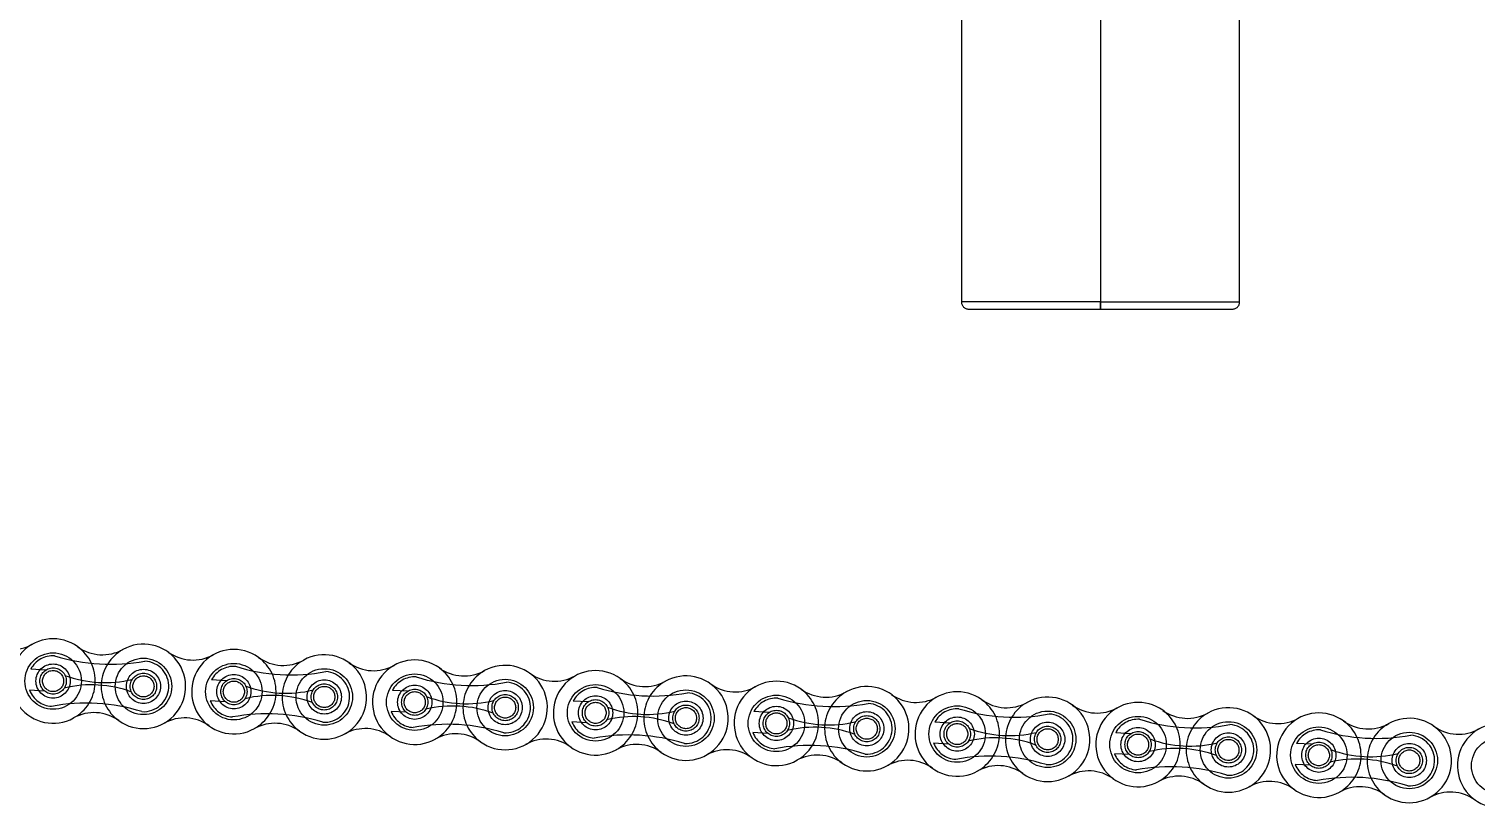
# Model space of a CAD drawing. Header units: metres. Extents: x 0 to 63075, y 0 to 44550.
# Drawn here: x 41489.2 to 41692.1, y 35092.6 to 35201.8 of the extents above; entities that cross this region are included whole.
import ezdxf

# ---------------------------------------------------------------- set-up
doc = ezdxf.new("R2010")
doc.units = ezdxf.units.M
doc.header["$LTSCALE"] = 75
doc.linetypes.add('HIDDEN2', pattern=[4.7625, 3.175, -1.5875])
doc.layers.add('SDM', color=7, linetype='Continuous')
doc.layers.add('ST1', color=7, linetype='HIDDEN2')

# ---------------------------------------------------------------- blocks, each defined once
blk = doc.blocks.new('A$C6e6623c1')
at = {"layer": 'ST1'}
for p, q in [((4346.83, 1685.35), (4346.83, 1622.65)), ((4366.33, 1685.35), (4366.33, 1622.65)), ((4385.83, 1622.65), (4385.83, 1685.35)), ((4366.33, 1622.65), (4346.87, 1622.65)), ((4347.83, 1621.65), (4366.33, 1621.65)), ((4366.33, 1622.65), (4366.33, 1621.65)), ((4366.33, 1621.65), (4366.33, 1622.65)), ((4366.33, 1622.65), (4385.78, 1622.65)), ((4366.33, 1621.65), (4384.83, 1621.65)), ((4218.43, 1571.04), (4216.31, 1571.17)), ((4243.78, 1569.56), (4241.66, 1569.68)), ((4218.25, 1568.1), (4216.13, 1568.22)), ((4243.61, 1566.61), (4241.49, 1566.74)), ((4269.14, 1568.07), (4267.02, 1568.2)), ((4294.5, 1566.59), (4292.38, 1566.71)), ((4268.97, 1565.13), (4266.85, 1565.25)), ((4319.85, 1565.1), (4317.73, 1565.23)), ((4294.32, 1563.64), (4292.2, 1563.77)), ((4345.21, 1563.62), (4343.09, 1563.74)), ((4319.68, 1562.16), (4317.56, 1562.28)), ((4345.04, 1560.67), (4342.92, 1560.8)), ((4370.57, 1562.13), (4368.45, 1562.26)), ((4395.92, 1560.65), (4393.8, 1560.77)), ((4370.39, 1559.19), (4368.27, 1559.31)), ((4395.75, 1557.7), (4393.63, 1557.83))]:
    blk.add_line(p, q, dxfattribs=at)
for centre, radius in [((4219.45, 1569.51), 3.96), ((4232.12, 1568.76), 3.96), ((4219.45, 1569.51), 2.4), ((4219.45, 1569.51), 1.85), ((4219.45, 1569.51), 1.48), ((4232.12, 1568.76), 2.4), ((4232.12, 1568.76), 1.85), ((4244.8, 1568.02), 3.96), ((4257.48, 1567.28), 3.96), ((4232.12, 1568.76), 1.48), ((4244.8, 1568.02), 2.4), ((4244.8, 1568.02), 1.84), ((4244.8, 1568.02), 1.48), ((4257.48, 1567.28), 2.4), ((4257.48, 1567.28), 1.84), ((4257.48, 1567.28), 1.48), ((4270.16, 1566.54), 3.96), ((4270.16, 1566.54), 2.4), ((4282.84, 1565.79), 3.96), ((4295.52, 1565.05), 3.96), ((4270.16, 1566.54), 1.84), ((4270.16, 1566.54), 1.48), ((4282.84, 1565.79), 2.4), ((4282.84, 1565.79), 1.84), ((4282.84, 1565.79), 1.48), ((4295.52, 1565.05), 2.4), ((4295.52, 1565.05), 1.85), ((4308.19, 1564.31), 3.96), ((4308.19, 1564.31), 2.4), ((4320.87, 1563.57), 3.96), ((4333.55, 1562.82), 3.96), ((4295.52, 1565.05), 1.48), ((4308.19, 1564.31), 1.84), ((4308.19, 1564.31), 1.48), ((4320.87, 1563.57), 2.4), ((4320.87, 1563.57), 1.84), ((4320.87, 1563.57), 1.48), ((4333.55, 1562.82), 2.4), ((4333.55, 1562.82), 1.84), ((4346.23, 1562.08), 3.96), ((4358.91, 1561.34), 3.96), ((4371.59, 1560.6), 3.96), ((4333.55, 1562.82), 1.48), ((4346.23, 1562.08), 2.4), ((4346.23, 1562.08), 1.85), ((4346.23, 1562.08), 1.48), ((4358.91, 1561.34), 2.4), ((4358.91, 1561.34), 1.85), ((4358.91, 1561.34), 1.48), ((4371.59, 1560.6), 2.4), ((4384.26, 1559.85), 3.96), ((4396.94, 1559.11), 3.96), ((4371.59, 1560.6), 1.84), ((4371.59, 1560.6), 1.48), ((4384.26, 1559.85), 2.4), ((4384.26, 1559.85), 1.84), ((4384.26, 1559.85), 1.48), ((4396.94, 1559.11), 2.4), ((4396.94, 1559.11), 1.84), ((4396.94, 1559.11), 1.48), ((4409.62, 1558.37), 3.96), ((4409.62, 1558.37), 2.4), ((4422.3, 1557.63), 3.96), ((4409.62, 1558.37), 1.84), ((4409.62, 1558.37), 1.48)]:
    blk.add_circle(centre, radius, dxfattribs=at)
for centre, radius, start, end in [((4347.83, 1622.65), 1, 180, 270), ((4384.83, 1622.65), 1, 270, 0), ((4213.69, 1579.85), 5.92, 234.215, 299.0816), ((4219.45, 1569.51), 5.92, 54.215, 299.0816), ((4232.12, 1568.76), 5.92, 234.215, 119.0816), ((4219.45, 1569.51), 3.55, 86.6483, 152.095), ((4227.49, 1598.18), 26.32, 252.6885, 280.6082), ((4219.45, 1569.51), 5.92, 299.0816, 54.2151), ((4226.37, 1579.11), 5.92, 234.215, 299.0816), ((4232.12, 1568.76), 5.92, 119.0816, 234.2151), ((4239.05, 1578.37), 5.92, 234.215, 299.0816), ((4244.8, 1568.02), 5.92, 54.215, 299.0816), ((4244.8, 1568.02), 5.92, 299.0816, 54.2151), ((4251.73, 1577.62), 5.92, 234.215, 299.0816), ((4257.48, 1567.28), 5.92, 234.215, 119.0816), ((4232.12, 1568.76), 3.55, 266.6483, 86.6483), ((4244.8, 1568.02), 3.55, 86.6483, 152.095), ((4252.84, 1596.7), 26.32, 252.6885, 280.6082), ((4257.48, 1567.28), 5.92, 119.0816, 234.2151), ((4257.48, 1567.28), 3.55, 266.6483, 86.6483), ((4264.4, 1576.88), 5.92, 234.215, 299.0816), ((4270.16, 1566.54), 5.92, 54.215, 299.0816), ((4270.16, 1566.54), 5.92, 299.0816, 54.2151), ((4277.08, 1576.14), 5.92, 234.215, 299.0816), ((4282.84, 1565.79), 5.92, 119.0816, 234.2151), ((4282.84, 1565.79), 5.92, 234.215, 119.0816), ((4295.52, 1565.05), 5.92, 54.215, 299.0816), ((4224.83, 1552.81), 16.17, 69.6413, 103.6553), ((4226.74, 1585.46), 16.17, 249.6413, 283.6553), ((4252.1, 1583.97), 16.17, 249.6413, 283.6553), ((4270.16, 1566.54), 3.55, 86.6483, 152.095), ((4278.2, 1595.21), 26.32, 252.6885, 280.6082), ((4282.84, 1565.79), 3.55, 266.6483, 86.6483), ((4289.76, 1575.4), 5.92, 234.215, 299.0816), ((4295.52, 1565.05), 3.55, 86.6483, 152.095), ((4303.56, 1593.73), 26.32, 252.6885, 280.6082), ((4295.52, 1565.05), 5.92, 299.0816, 54.2151), ((4302.44, 1574.65), 5.92, 234.215, 299.0816), ((4308.19, 1564.31), 5.92, 119.0816, 234.2151), ((4308.19, 1564.31), 5.92, 234.215, 119.0816), ((4315.12, 1573.91), 5.92, 234.215, 299.0816), ((4320.87, 1563.57), 5.92, 54.215, 299.0816), ((4333.55, 1562.82), 5.92, 234.215, 119.0816), ((4219.45, 1569.51), 3.55, 201.2017, 266.6483), ((4244.8, 1568.02), 3.55, 201.2017, 266.6483), ((4250.19, 1551.32), 16.17, 69.6413, 103.6553), ((4277.45, 1582.49), 16.17, 249.6413, 283.6553), ((4308.19, 1564.31), 3.55, 266.6483, 86.6483), ((4320.87, 1563.57), 3.55, 86.6483, 152.095), ((4328.91, 1592.24), 26.32, 252.6885, 280.6082), ((4320.87, 1563.57), 5.92, 299.0816, 54.2151), ((4327.8, 1573.17), 5.92, 234.215, 299.0816), ((4333.55, 1562.82), 5.92, 119.0816, 234.2151), ((4340.47, 1572.43), 5.92, 234.215, 299.0816), ((4346.23, 1562.08), 5.92, 54.215, 299.0816), ((4346.23, 1562.08), 5.92, 299.0816, 54.2151), ((4353.15, 1571.68), 5.92, 234.215, 299.0816), ((4358.91, 1561.34), 5.92, 234.215, 119.0816), ((4224.08, 1540.09), 26.32, 72.6885, 100.6082), ((4225.2, 1559.16), 5.92, 54.215, 119.0816), ((4249.44, 1538.6), 26.32, 72.6885, 100.6082), ((4270.16, 1566.54), 3.55, 201.2017, 266.6483), ((4275.54, 1549.84), 16.17, 69.6413, 103.6553), ((4300.9, 1548.35), 16.17, 69.6413, 103.6553), ((4302.81, 1581), 16.17, 249.6413, 283.6553), ((4333.55, 1562.82), 3.55, 266.6483, 86.6483), ((4346.23, 1562.08), 3.55, 86.6483, 152.095), ((4354.27, 1590.76), 26.32, 252.6885, 280.6082), ((4358.91, 1561.34), 5.92, 119.0816, 234.2151), ((4358.91, 1561.34), 3.55, 266.6483, 86.6483), ((4365.83, 1570.94), 5.92, 234.215, 299.0816), ((4371.59, 1560.6), 5.92, 54.215, 299.0816), ((4371.59, 1560.6), 5.92, 299.0816, 54.2151), ((4378.51, 1570.2), 5.92, 234.215, 299.0816), ((4384.26, 1559.85), 5.92, 119.0816, 234.2151), ((4384.26, 1559.85), 5.92, 234.215, 119.0816), ((4391.19, 1569.46), 5.92, 234.215, 299.0816), ((4396.94, 1559.11), 5.92, 54.215, 299.0816), ((4237.88, 1558.42), 5.92, 54.215, 119.0816), ((4250.56, 1557.67), 5.92, 54.215, 119.0816), ((4263.24, 1556.93), 5.92, 54.215, 119.0816), ((4274.8, 1537.12), 26.32, 72.6885, 100.6082), ((4295.52, 1565.05), 3.55, 201.2017, 266.6483), ((4326.26, 1546.87), 16.17, 69.6413, 103.6553), ((4328.17, 1579.52), 16.17, 249.6413, 283.6553), ((4353.52, 1578.03), 16.17, 249.6413, 283.6553), ((4371.59, 1560.6), 3.55, 86.6483, 152.095), ((4379.63, 1589.27), 26.32, 252.6885, 280.6082), ((4384.26, 1559.85), 3.55, 266.6483, 86.6483), ((4396.94, 1559.11), 3.55, 86.6483, 152.095), ((4404.98, 1587.79), 26.32, 252.6885, 280.6082), ((4396.94, 1559.11), 5.92, 299.0816, 54.2151), ((4403.87, 1568.71), 5.92, 234.215, 299.0816), ((4409.62, 1558.37), 5.92, 119.0816, 234.2151), ((4409.62, 1558.37), 5.92, 234.215, 119.0816), ((4416.54, 1567.97), 5.92, 234.215, 299.0816), ((4422.3, 1557.63), 5.92, 54.215, 299.0816), ((4275.91, 1556.19), 5.92, 54.215, 119.0816), ((4288.59, 1555.45), 5.92, 54.215, 119.0816), ((4300.15, 1535.63), 26.32, 72.6885, 100.6082), ((4301.27, 1554.7), 5.92, 54.215, 119.0816), ((4320.87, 1563.57), 3.55, 201.2017, 266.6483), ((4325.51, 1534.15), 26.32, 72.6885, 100.6082), ((4346.23, 1562.08), 3.55, 201.2017, 266.6483), ((4351.61, 1545.38), 16.17, 69.6413, 103.6553), ((4378.88, 1576.55), 16.17, 249.6413, 283.6553), ((4409.62, 1558.37), 3.55, 266.6483, 86.6483), ((4313.95, 1553.96), 5.92, 54.215, 119.0816), ((4326.63, 1553.22), 5.92, 54.215, 119.0816), ((4350.87, 1532.66), 26.32, 72.6885, 100.6082), ((4371.59, 1560.6), 3.55, 201.2017, 266.6483), ((4376.97, 1543.9), 16.17, 69.6413, 103.6553), ((4402.33, 1542.41), 16.17, 69.6413, 103.6553), ((4404.24, 1575.06), 16.17, 249.6413, 283.6553), ((4339.31, 1552.48), 5.92, 54.215, 119.0816), ((4351.98, 1551.73), 5.92, 54.215, 119.0816), ((4364.66, 1550.99), 5.92, 54.215, 119.0816), ((4376.22, 1531.18), 26.32, 72.6885, 100.6082), ((4396.94, 1559.11), 3.55, 201.2017, 266.6483), ((4377.34, 1550.25), 5.92, 54.215, 119.0816), ((4390.02, 1549.51), 5.92, 54.215, 119.0816), ((4401.58, 1529.69), 26.32, 72.6885, 100.6082), ((4402.7, 1548.76), 5.92, 54.215, 119.0816), ((4415.38, 1548.02), 5.92, 54.215, 119.0816)]:
    blk.add_arc(centre, radius, start, end, dxfattribs=at)

msp = doc.modelspace()

# ---------------------------------------------------------------- block references
at = {"layer": 'SDM'}
msp.add_blockref('A$C6e6623c1', (37273.13, 33540.92), dxfattribs=at)

doc.saveas('drawing.dxf')
